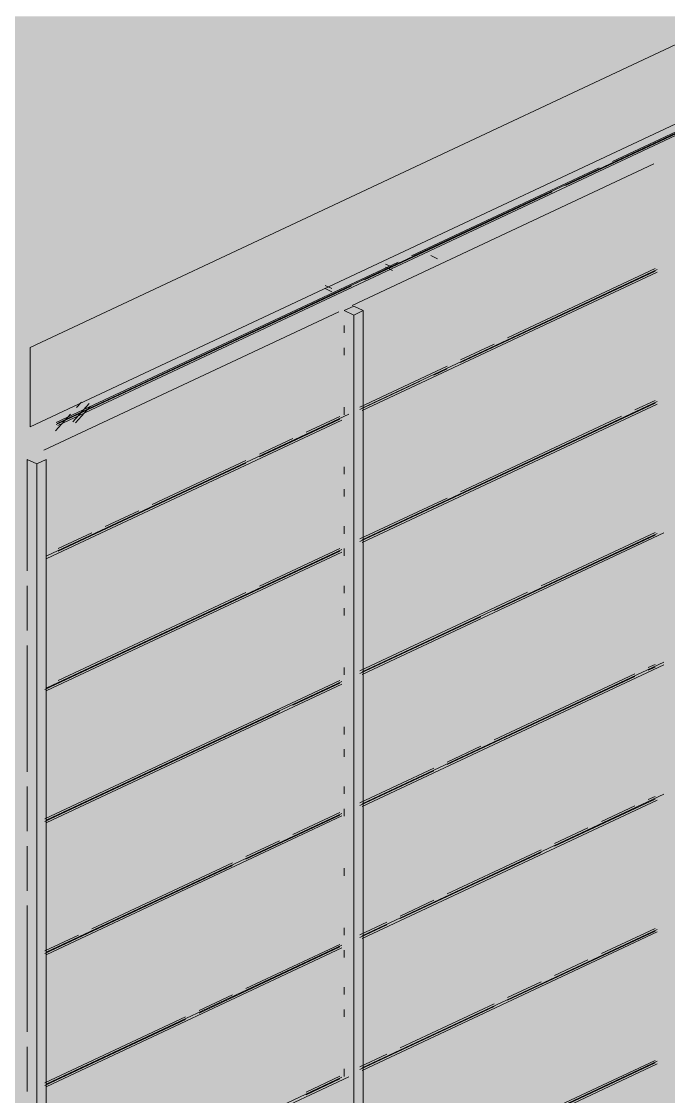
# Paper-space layout '03 3D Building and Roof' of a CAD drawing. Header units: millimetres. Extents: x 5 to 415, y 5 to 292.
# Drawn here: x 219.06 to 224.16, y 218.81 to 227.29 of the extents above; entities that cross this region are included whole.
import ezdxf

# ---------------------------------------------------------------- set-up
doc = ezdxf.new("R2010")
doc.units = ezdxf.units.MM
doc.layers.add('EXISTING', color=7, linetype='Continuous')
doc.layers.add('IMAGES', color=7, linetype='Continuous')

# ---------------------------------------------------------------- blocks, each defined once
blk = doc.blocks.new('SHEET_03')
at = {"layer": 'EXISTING', "color": 250, "lineweight": 9}
for p, q in [((219.1266, 224.7204), (254.632, 241.3892)), ((254.632, 240.7647), (219.1266, 224.096)), ((219.3447, 224.1234), (253.6348, 240.2216)), ((219.3447, 224.1067), (253.6348, 240.205)), ((219.1266, 224.096), (240.6299, 234.1911)), ((229.7723, 229.021), (222.1456, 225.4404)), ((224.8262, 226.7093), (223.7167, 226.1884)), ((223.3468, 225.9981), (224.8262, 226.6927)), ((224.0437, 226.1696), (221.6645, 225.0527)), ((223.611, 226.1388), (222.1316, 225.4443)), ((221.7617, 225.254), (223.2411, 225.9485)), ((222.337, 225.421), (222.2841, 225.4459)), ((222.0259, 225.3947), (219.3313, 224.1296)), ((222.0397, 225.3907), (219.3385, 224.1226)), ((221.9282, 225.3781), (221.9811, 225.3533)), ((221.9811, 225.3283), (221.9282, 225.3532)), ((224.052, 225.3435), (222.8889, 224.7975)), ((221.7424, 224.2436), (224.0687, 225.3357)), ((221.7424, 224.2227), (224.0687, 225.3149)), ((222.5188, 224.6029), (224.052, 225.3227)), ((219.3313, 224.113), (221.6561, 225.2044)), ((221.4521, 225.2104), (221.505, 225.1855)), ((221.505, 225.1605), (221.4521, 225.1854)), ((221.5587, 225.003), (219.2324, 223.9109)), ((221.677, 225.0468), (221.602, 225.0116)), ((221.602, 225.0116), (221.677, 224.9764)), ((221.752, 225.0116), (221.677, 225.0468)), ((221.677, 224.9764), (221.752, 225.0116)), ((221.752, 208.3601), (221.752, 225.0116)), ((221.677, 224.9764), (221.677, 208.3248)), ((221.602, 224.8357), (221.602, 224.8943)), ((222.7831, 224.7478), (222.5188, 224.6237)), ((219.1266, 224.7204), (219.1266, 224.096)), ((221.602, 224.6598), (221.602, 224.7184)), ((222.413, 224.5741), (221.7257, 224.2514)), ((222.3073, 224.5036), (222.413, 224.5533)), ((221.7257, 224.2306), (222.2015, 224.454)), ((219.5798, 224.2663), (219.4613, 224.135)), ((219.4728, 224.1469), (219.5913, 224.2781)), ((219.4821, 224.1274), (219.6006, 224.2587)), ((219.4914, 224.2464), (219.5309, 224.2901)), ((221.602, 224.1907), (221.602, 224.2494)), ((221.7257, 223.1899), (224.052, 224.282)), ((221.7424, 223.2028), (224.0687, 224.295)), ((221.7424, 223.182), (224.0687, 224.2742)), ((224.052, 224.3028), (223.8934, 224.2284)), ((219.2574, 223.0769), (221.6366, 224.1939)), ((219.3242, 224.0626), (219.4427, 224.1938)), ((220.9326, 223.8583), (221.5671, 224.1561)), ((221.5671, 224.1769), (221.3027, 224.0528)), ((223.7877, 224.1787), (222.5188, 223.583)), ((219.2574, 223.0561), (221.5837, 224.1483)), ((221.197, 224.0032), (220.9326, 223.8791)), ((219.1016, 223.8377), (219.1767, 223.8025)), ((219.1016, 222.9583), (219.1016, 223.8377)), ((219.1767, 223.8025), (219.2517, 223.8377)), ((219.2517, 207.1862), (219.2517, 223.8377)), ((220.8269, 223.8294), (220.0867, 223.4819)), ((219.1767, 223.8025), (219.1767, 207.151)), ((219.3465, 223.1136), (220.8269, 223.8086)), ((221.602, 223.7217), (221.602, 223.7803)), ((221.602, 223.5458), (221.602, 223.6044)), ((222.413, 223.5334), (221.7257, 223.2107)), ((219.9809, 223.4323), (219.7166, 223.3082)), ((221.602, 223.2526), (221.602, 223.3113)), ((219.6108, 223.2585), (219.3465, 223.1344)), ((221.7424, 222.1413), (224.1216, 223.2583)), ((221.7424, 222.1621), (224.0687, 223.2543)), ((222.7831, 222.6456), (224.052, 223.2413)), ((224.052, 223.2621), (223.1532, 222.8401)), ((221.5671, 223.1362), (220.9326, 222.8383)), ((221.602, 223.0767), (221.602, 223.1354)), ((219.2407, 222.0232), (221.5671, 223.1154)), ((219.2574, 222.0362), (221.5837, 223.1284)), ((219.2574, 222.0154), (221.5837, 223.1076)), ((219.1016, 222.4892), (219.1016, 222.841)), ((221.602, 222.7836), (221.602, 222.8422)), ((220.8269, 222.7887), (219.3465, 222.0937)), ((223.0475, 222.7905), (221.7257, 222.1699)), ((221.602, 222.6077), (221.602, 222.6663)), ((221.7257, 222.1491), (222.6774, 222.5959)), ((219.1016, 221.3752), (219.1016, 222.3719)), ((221.7424, 221.1214), (224.1216, 222.2384)), ((221.7424, 221.1006), (224.1216, 222.2176)), ((224.052, 222.2214), (223.9992, 222.1966)), ((223.9992, 222.1757), (224.052, 222.2006)), ((221.602, 222.1386), (221.602, 222.1972)), ((222.413, 221.4311), (223.8934, 222.1261)), ((223.8934, 222.1469), (222.7831, 221.6257)), ((221.5671, 222.0955), (219.2407, 221.0033)), ((219.2574, 220.9955), (221.5837, 222.0877)), ((219.2574, 220.9747), (221.5837, 222.0668)), ((221.197, 221.9009), (221.5671, 222.0747)), ((219.2407, 220.9825), (221.0912, 221.8513)), ((221.602, 221.6696), (221.602, 221.7282)), ((221.602, 221.4937), (221.602, 221.5523)), ((222.6774, 221.576), (222.413, 221.4519)), ((222.3073, 221.4023), (221.7257, 221.1292)), ((221.7257, 221.1084), (222.3073, 221.3815)), ((219.1016, 220.9061), (219.1016, 221.2579)), ((221.602, 221.2005), (221.602, 221.2591)), ((221.7424, 220.0807), (224.1216, 221.1977)), ((221.7424, 220.0599), (224.0687, 221.152)), ((223.259, 220.7875), (224.052, 221.1598)), ((223.8934, 221.1062), (223.6291, 220.9821)), ((224.052, 221.1807), (223.9992, 221.1558)), ((219.2574, 219.9548), (221.5837, 221.0469)), ((219.2574, 219.934), (221.5837, 221.0261)), ((220.8269, 220.6864), (221.5671, 221.0339)), ((221.5671, 221.0548), (221.197, 220.881)), ((221.602, 221.0246), (221.602, 221.0832)), ((223.5233, 220.9324), (223.259, 220.8083)), ((219.1016, 220.4371), (219.1016, 220.7889)), ((221.0912, 220.8314), (220.8269, 220.7073)), ((223.1532, 220.7587), (222.413, 220.4112)), ((222.0429, 220.2166), (223.1532, 220.7379)), ((219.2407, 219.9418), (220.7211, 220.6368)), ((220.7211, 220.6576), (219.6108, 220.1364)), ((221.602, 220.5555), (221.602, 220.6142)), ((222.3073, 220.3615), (222.0429, 220.2374)), ((219.1016, 219.3231), (219.1016, 220.3198)), ((221.9372, 220.1878), (221.7257, 220.0885)), ((221.7257, 220.0677), (221.9372, 220.167)), ((219.5051, 220.0867), (219.2407, 219.9626)), ((221.602, 220.0865), (221.602, 220.1451)), ((221.7424, 219.04), (224.0687, 220.1321)), ((221.7424, 219.0191), (224.0687, 220.1113)), ((222.8889, 219.573), (224.052, 220.1191)), ((224.052, 220.1399), (223.6291, 219.9414)), ((219.2574, 218.9141), (221.5837, 220.0062)), ((221.5671, 220.014), (220.8269, 219.6665)), ((219.2574, 218.8933), (221.5837, 219.9854)), ((220.4568, 219.472), (221.5671, 219.9932)), ((221.602, 219.9106), (221.602, 219.9692)), ((219.1016, 219.9051), (219.1016, 219.8843)), ((223.5233, 219.8917), (223.259, 219.7676)), ((221.602, 219.6174), (221.602, 219.6761)), ((223.1532, 219.718), (222.8889, 219.5939)), ((220.7211, 219.6169), (220.4568, 219.4928)), ((221.602, 219.4415), (221.602, 219.5002)), ((221.7257, 219.027), (222.7831, 219.5234)), ((222.7831, 219.5442), (222.0429, 219.1967)), ((220.351, 219.4431), (219.2407, 218.9219)), ((219.2407, 218.9011), (220.351, 219.4223)), ((219.1016, 218.854), (219.1016, 219.2058)), ((221.9372, 219.1471), (221.7257, 219.0478)), ((221.7424, 217.9992), (224.0687, 219.0914)), ((221.7424, 217.9784), (224.0687, 219.0706)), ((222.5188, 218.3586), (224.052, 219.0784)), ((224.052, 219.0992), (222.8889, 218.5531)), ((221.602, 218.9725), (221.602, 219.0311)), ((219.2574, 217.8525), (221.6366, 218.9695)), ((219.2574, 217.8733), (221.5837, 218.9655)), ((221.5671, 218.9733), (221.3027, 218.8492)), ((221.3027, 218.8284), (221.5671, 218.9525))]:
    blk.add_line(p, q, dxfattribs=at)
at = {"layer": 'IMAGES', "color": 7}
for points in [[(215.4925, 227.1667), (223.1578, 227.1667), (215.4925, 227.3333), (223.1578, 227.3333)], [(223.1578, 227.1667), (223.3244, 227.1667), (223.1578, 227.3333), (223.3244, 227.3333)], [(223.3244, 227.1667), (223.491, 227.1667), (223.3244, 227.3333), (223.491, 227.3333)], [(223.491, 227.1667), (223.6577, 227.1667), (223.491, 227.3333), (223.6577, 227.3333)], [(223.6577, 227.1667), (223.991, 227.1667), (223.6577, 227.3333), (223.991, 227.3333)], [(223.991, 227.1667), (224.1576, 227.1667), (223.991, 227.3333), (224.1576, 227.3333)], [(224.1576, 227.1667), (224.3242, 227.1667), (224.1576, 227.3333), (224.3242, 227.3333)], [(215.6592, 227), (222.9911, 227), (215.6592, 227.1667), (222.9911, 227.1667)], [(222.9911, 227), (223.1578, 227), (222.9911, 227.1667), (223.1578, 227.1667)], [(223.1578, 227), (223.3244, 227), (223.1578, 227.1667), (223.3244, 227.1667)], [(223.3244, 227), (223.991, 227), (223.3244, 227.1667), (223.991, 227.1667)], [(223.991, 227), (224.1576, 227), (223.991, 227.1667), (224.1576, 227.1667)], [(224.1576, 227), (224.3242, 227), (224.1576, 227.1667), (224.3242, 227.1667)], [(215.8258, 226.8333), (222.158, 226.8333), (215.8258, 227), (222.158, 227)], [(222.158, 226.8333), (222.3246, 226.8333), (222.158, 227), (222.3246, 227)], [(222.3246, 226.8333), (222.6579, 226.8333), (222.3246, 227), (222.6579, 227)], [(222.6579, 226.8333), (222.8245, 226.8333), (222.6579, 227), (222.8245, 227)], [(222.8245, 226.8333), (222.9911, 226.8333), (222.8245, 227), (222.9911, 227)], [(222.9911, 226.8333), (223.491, 226.8333), (222.9911, 227), (223.491, 227)], [(223.491, 226.8333), (223.6577, 226.8333), (223.491, 227), (223.6577, 227)], [(223.6577, 226.8333), (223.8243, 226.8333), (223.6577, 227), (223.8243, 227)], [(223.8243, 226.8333), (224.1576, 226.8333), (223.8243, 227), (224.1576, 227)], [(224.1576, 226.8333), (224.3242, 226.8333), (224.1576, 227), (224.3242, 227)], [(216.4924, 226.6667), (221.8247, 226.6667), (216.4924, 226.8333), (221.8247, 226.8333)], [(221.8247, 226.6667), (221.9913, 226.6667), (221.8247, 226.8333), (221.9913, 226.8333)], [(221.9913, 226.6667), (222.158, 226.6667), (221.9913, 226.8333), (222.158, 226.8333)], [(222.158, 226.6667), (222.3246, 226.6667), (222.158, 226.8333), (222.3246, 226.8333)], [(222.3246, 226.6667), (222.4912, 226.6667), (222.3246, 226.8333), (222.4912, 226.8333)], [(222.4912, 226.6667), (222.6579, 226.6667), (222.4912, 226.8333), (222.6579, 226.8333)], [(222.6579, 226.6667), (222.9911, 226.6667), (222.6579, 226.8333), (222.9911, 226.8333)], [(222.9911, 226.6667), (223.1578, 226.6667), (222.9911, 226.8333), (223.1578, 226.8333)], [(223.1578, 226.6667), (223.3244, 226.6667), (223.1578, 226.8333), (223.3244, 226.8333)], [(223.3244, 226.6667), (223.491, 226.6667), (223.3244, 226.8333), (223.491, 226.8333)], [(223.491, 226.6667), (223.8243, 226.6667), (223.491, 226.8333), (223.8243, 226.8333)], [(223.8243, 226.6667), (223.991, 226.6667), (223.8243, 226.8333), (223.991, 226.8333)], [(223.991, 226.6667), (224.4909, 226.6667), (223.991, 226.8333), (224.4909, 226.8333)], [(216.8256, 226.5), (221.4914, 226.5), (216.8256, 226.6667), (221.4914, 226.6667)], [(221.4914, 226.5), (221.6581, 226.5), (221.4914, 226.6667), (221.6581, 226.6667)], [(221.6581, 226.5), (221.8247, 226.5), (221.6581, 226.6667), (221.8247, 226.6667)], [(221.8247, 226.5), (221.9913, 226.5), (221.8247, 226.6667), (221.9913, 226.6667)], [(221.9913, 226.5), (222.158, 226.5), (221.9913, 226.6667), (222.158, 226.6667)], [(222.158, 226.5), (222.3246, 226.5), (222.158, 226.6667), (222.3246, 226.6667)], [(222.3246, 226.5), (222.4912, 226.5), (222.3246, 226.6667), (222.4912, 226.6667)], [(222.4912, 226.5), (222.6579, 226.5), (222.4912, 226.6667), (222.6579, 226.6667)], [(222.6579, 226.5), (222.8245, 226.5), (222.6579, 226.6667), (222.8245, 226.6667)], [(222.8245, 226.5), (222.9911, 226.5), (222.8245, 226.6667), (222.9911, 226.6667)], [(222.9911, 226.5), (223.1578, 226.5), (222.9911, 226.6667), (223.1578, 226.6667)], [(223.1578, 226.5), (223.3244, 226.5), (223.1578, 226.6667), (223.3244, 226.6667)], [(223.3244, 226.5), (223.491, 226.5), (223.3244, 226.6667), (223.491, 226.6667)], [(223.491, 226.5), (223.6577, 226.5), (223.491, 226.6667), (223.6577, 226.6667)], [(223.6577, 226.5), (224.1576, 226.5), (223.6577, 226.6667), (224.1576, 226.6667)], [(224.1576, 226.5), (224.3242, 226.5), (224.1576, 226.6667), (224.3242, 226.6667)], [(217.3255, 226.3333), (221.1581, 226.3333), (217.3255, 226.5), (221.1581, 226.5)], [(221.1581, 226.3333), (221.3248, 226.3333), (221.1581, 226.5), (221.3248, 226.5)], [(221.3248, 226.3333), (221.4914, 226.3333), (221.3248, 226.5), (221.4914, 226.5)], [(221.4914, 226.3333), (221.6581, 226.3333), (221.4914, 226.5), (221.6581, 226.5)], [(221.6581, 226.3333), (221.8247, 226.3333), (221.6581, 226.5), (221.8247, 226.5)], [(221.8247, 226.3333), (222.3246, 226.3333), (221.8247, 226.5), (222.3246, 226.5)], [(222.3246, 226.3333), (222.4912, 226.3333), (222.3246, 226.5), (222.4912, 226.5)], [(222.4912, 226.3333), (222.6579, 226.3333), (222.4912, 226.5), (222.6579, 226.5)], [(222.6579, 226.3333), (222.9911, 226.3333), (222.6579, 226.5), (222.9911, 226.5)], [(222.9911, 226.3333), (223.3244, 226.3333), (222.9911, 226.5), (223.3244, 226.5)], [(223.3244, 226.3333), (223.8243, 226.3333), (223.3244, 226.5), (223.8243, 226.5)], [(223.8243, 226.3333), (223.991, 226.3333), (223.8243, 226.5), (223.991, 226.5)], [(223.991, 226.3333), (224.1576, 226.3333), (223.991, 226.5), (224.1576, 226.5)], [(224.1576, 226.3333), (224.3242, 226.3333), (224.1576, 226.5), (224.3242, 226.5)], [(217.4922, 226.1667), (220.8249, 226.1667), (217.4922, 226.3333), (220.8249, 226.3333)], [(220.8249, 226.1667), (220.9915, 226.1667), (220.8249, 226.3333), (220.9915, 226.3333)], [(220.9915, 226.1667), (221.1581, 226.1667), (220.9915, 226.3333), (221.1581, 226.3333)], [(221.1581, 226.1667), (221.3248, 226.1667), (221.1581, 226.3333), (221.3248, 226.3333)], [(221.3248, 226.1667), (221.4914, 226.1667), (221.3248, 226.3333), (221.4914, 226.3333)], [(221.4914, 226.1667), (221.6581, 226.1667), (221.4914, 226.3333), (221.6581, 226.3333)], [(221.6581, 226.1667), (221.8247, 226.1667), (221.6581, 226.3333), (221.8247, 226.3333)], [(221.8247, 226.1667), (222.158, 226.1667), (221.8247, 226.3333), (222.158, 226.3333)], [(222.158, 226.1667), (222.3246, 226.1667), (222.158, 226.3333), (222.3246, 226.3333)], [(222.3246, 226), (222.4912, 226), (222.3246, 226.3333), (222.4912, 226.3333)], [(222.4912, 226.1667), (222.8245, 226.1667), (222.4912, 226.3333), (222.8245, 226.3333)], [(222.8245, 226.1667), (222.9911, 226.1667), (222.8245, 226.3333), (222.9911, 226.3333)], [(222.9911, 226.1667), (223.491, 226.1667), (222.9911, 226.3333), (223.491, 226.3333)], [(223.491, 226.1667), (223.6577, 226.1667), (223.491, 226.3333), (223.6577, 226.3333)], [(223.6577, 226.1667), (223.8243, 226.1667), (223.6577, 226.3333), (223.8243, 226.3333)], [(223.8243, 226.1667), (224.1576, 226.1667), (223.8243, 226.3333), (224.1576, 226.3333)], [(224.1576, 226.1667), (224.6575, 226.1667), (224.1576, 226.3333), (224.6575, 226.3333)], [(217.8254, 226), (220.6582, 226), (217.8254, 226.1667), (220.6582, 226.1667)], [(220.6582, 226), (220.8249, 226), (220.6582, 226.1667), (220.8249, 226.1667)], [(220.8249, 225.8333), (220.9915, 225.8333), (220.8249, 226.1667), (220.9915, 226.1667)], [(220.9915, 226), (221.1581, 226), (220.9915, 226.1667), (221.1581, 226.1667)], [(221.1581, 226), (221.4914, 226), (221.1581, 226.1667), (221.4914, 226.1667)], [(221.4914, 226), (221.8247, 226), (221.4914, 226.1667), (221.8247, 226.1667)], [(221.8247, 226), (221.9913, 226), (221.8247, 226.1667), (221.9913, 226.1667)], [(221.9913, 226), (222.3246, 226), (221.9913, 226.1667), (222.3246, 226.1667)], [(222.4912, 226), (223.1578, 226), (222.4912, 226.1667), (223.1578, 226.1667)], [(223.1578, 226), (223.3244, 226), (223.1578, 226.1667), (223.3244, 226.1667)], [(223.3244, 226), (223.491, 226), (223.3244, 226.1667), (223.491, 226.1667)], [(223.491, 226), (223.6577, 226), (223.491, 226.1667), (223.6577, 226.1667)], [(223.6577, 226), (223.8243, 226), (223.6577, 226.1667), (223.8243, 226.1667)], [(223.8243, 226), (224.3242, 226), (223.8243, 226.1667), (224.3242, 226.1667)], [(218.1587, 225.8333), (220.4916, 225.8333), (218.1587, 226), (220.4916, 226)], [(220.4916, 225.8333), (220.6582, 225.8333), (220.4916, 226), (220.6582, 226)], [(220.6582, 225.8333), (220.8249, 225.8333), (220.6582, 226), (220.8249, 226)], [(220.9915, 225.6667), (221.1581, 225.6667), (220.9915, 226), (221.1581, 226)], [(221.1581, 225.8333), (221.3248, 225.8333), (221.1581, 226), (221.3248, 226)], [(221.3248, 225.8333), (221.4914, 225.8333), (221.3248, 226), (221.4914, 226)], [(221.4914, 225.8333), (221.6581, 225.8333), (221.4914, 226), (221.6581, 226)], [(221.6581, 225.8333), (221.9913, 225.8333), (221.6581, 226), (221.9913, 226)], [(221.9913, 225.8333), (222.158, 225.8333), (221.9913, 226), (222.158, 226)], [(222.158, 225.8333), (222.6579, 225.8333), (222.158, 226), (222.6579, 226)], [(222.6579, 225.8333), (222.8245, 225.8333), (222.6579, 226), (222.8245, 226)], [(222.8245, 225.8333), (223.1578, 225.8333), (222.8245, 226), (223.1578, 226)], [(223.1578, 225.8333), (223.491, 225.8333), (223.1578, 226), (223.491, 226)], [(223.491, 225.8333), (223.6577, 225.8333), (223.491, 226), (223.6577, 226)], [(223.6577, 225.8333), (224.1576, 225.8333), (223.6577, 226), (224.1576, 226)], [(224.1576, 225.3333), (224.3242, 225.3333), (224.1576, 226), (224.3242, 226)], [(218.492, 225.6667), (220.1583, 225.6667), (218.492, 225.8333), (220.1583, 225.8333)], [(220.1583, 225.6667), (220.325, 225.6667), (220.1583, 225.8333), (220.325, 225.8333)], [(220.325, 225.6667), (220.4916, 225.6667), (220.325, 225.8333), (220.4916, 225.8333)], [(220.4916, 225.6667), (220.8249, 225.6667), (220.4916, 225.8333), (220.8249, 225.8333)], [(220.8249, 225.6667), (220.9915, 225.6667), (220.8249, 225.8333), (220.9915, 225.8333)], [(221.1581, 225.6667), (221.3248, 225.6667), (221.1581, 225.8333), (221.3248, 225.8333)], [(221.3248, 225.6667), (221.6581, 225.6667), (221.3248, 225.8333), (221.6581, 225.8333)], [(221.6581, 225.6667), (221.8247, 225.6667), (221.6581, 225.8333), (221.8247, 225.8333)], [(221.8247, 225.6667), (222.4912, 225.6667), (221.8247, 225.8333), (222.4912, 225.8333)], [(222.4912, 225.6667), (222.6579, 225.6667), (222.4912, 225.8333), (222.6579, 225.8333)], [(222.6579, 225.6667), (222.8245, 225.6667), (222.6579, 225.8333), (222.8245, 225.8333)], [(222.8245, 225.6667), (223.1578, 225.6667), (222.8245, 225.8333), (223.1578, 225.8333)], [(223.1578, 225.6667), (223.3244, 225.6667), (223.1578, 225.8333), (223.3244, 225.8333)], [(223.3244, 225.6667), (223.6577, 225.6667), (223.3244, 225.8333), (223.6577, 225.8333)], [(223.6577, 225.6667), (223.991, 225.6667), (223.6577, 225.8333), (223.991, 225.8333)], [(223.991, 225.3333), (224.1576, 225.3333), (223.991, 225.8333), (224.1576, 225.8333)], [(218.8253, 225.5), (219.8251, 225.5), (218.8253, 225.6667), (219.8251, 225.6667)], [(219.8251, 225.5), (219.9917, 225.5), (219.8251, 225.6667), (219.9917, 225.6667)], [(219.9917, 225.5), (220.1583, 225.5), (219.9917, 225.6667), (220.1583, 225.6667)], [(220.1583, 225.5), (220.8249, 225.5), (220.1583, 225.6667), (220.8249, 225.6667)], [(220.8249, 225.5), (220.9915, 225.5), (220.8249, 225.6667), (220.9915, 225.6667)], [(220.9915, 225.5), (221.3248, 225.5), (220.9915, 225.6667), (221.3248, 225.6667)], [(221.3248, 225.5), (221.4914, 225.5), (221.3248, 225.6667), (221.4914, 225.6667)], [(221.4914, 225.5), (221.9913, 225.5), (221.4914, 225.6667), (221.9913, 225.6667)], [(221.9913, 225.5), (222.158, 225.5), (221.9913, 225.6667), (222.158, 225.6667)], [(222.158, 225.5), (222.3246, 225.5), (222.158, 225.6667), (222.3246, 225.6667)], [(222.3246, 225.5), (222.4912, 225.5), (222.3246, 225.6667), (222.4912, 225.6667)], [(222.4912, 225.5), (222.9911, 225.5), (222.4912, 225.6667), (222.9911, 225.6667)], [(222.9911, 225.5), (223.3244, 225.5), (222.9911, 225.6667), (223.3244, 225.6667)], [(223.3244, 225.5), (223.991, 225.5), (223.3244, 225.6667), (223.991, 225.6667)], [(218.8253, 225.3333), (219.1585, 225.3333), (218.8253, 225.5), (219.1585, 225.5)], [(219.1585, 225.3333), (219.4918, 225.3333), (219.1585, 225.5), (219.4918, 225.5)], [(219.4918, 225.3333), (219.6584, 225.3333), (219.4918, 225.5), (219.6584, 225.5)], [(219.6584, 225.3333), (219.8251, 225.3333), (219.6584, 225.5), (219.8251, 225.5)], [(219.8251, 225.3333), (220.325, 225.3333), (219.8251, 225.5), (220.325, 225.5)], [(220.325, 225.3333), (220.4916, 225.3333), (220.325, 225.5), (220.4916, 225.5)], [(220.4916, 225.3333), (220.6582, 225.3333), (220.4916, 225.5), (220.6582, 225.5)], [(220.6582, 225.3333), (220.9915, 225.3333), (220.6582, 225.5), (220.9915, 225.5)], [(220.9915, 225.3333), (221.1581, 225.3333), (220.9915, 225.5), (221.1581, 225.5)], [(221.1581, 225.3333), (221.6581, 225.3333), (221.1581, 225.5), (221.6581, 225.5)], [(221.6581, 225.3333), (221.8247, 225.3333), (221.6581, 225.5), (221.8247, 225.5)], [(221.8247, 225.3333), (221.9913, 225.3333), (221.8247, 225.5), (221.9913, 225.5)], [(221.9913, 225.3333), (222.158, 225.3333), (221.9913, 225.5), (222.158, 225.5)], [(222.158, 225.3333), (222.4912, 225.3333), (222.158, 225.5), (222.4912, 225.5)], [(222.4912, 225.3333), (222.8245, 225.3333), (222.4912, 225.5), (222.8245, 225.5)], [(222.8245, 225.3333), (223.991, 225.3333), (222.8245, 225.5), (223.991, 225.5)], [(218.9919, 225), (219.1585, 225), (218.9919, 225.3333), (219.1585, 225.3333)], [(219.1585, 225.1667), (219.3252, 225.1667), (219.1585, 225.3333), (219.3252, 225.3333)], [(219.3252, 225.1667), (219.4918, 225.1667), (219.3252, 225.3333), (219.4918, 225.3333)], [(219.4918, 225.1667), (219.8251, 225.1667), (219.4918, 225.3333), (219.8251, 225.3333)], [(219.8251, 225.1667), (219.9917, 225.1667), (219.8251, 225.3333), (219.9917, 225.3333)], [(219.9917, 225.1667), (220.1583, 225.1667), (219.9917, 225.3333), (220.1583, 225.3333)], [(220.1583, 225.1667), (220.325, 225.1667), (220.1583, 225.3333), (220.325, 225.3333)], [(220.325, 225.1667), (220.6582, 225.1667), (220.325, 225.3333), (220.6582, 225.3333)], [(220.6582, 225.1667), (220.8249, 225.1667), (220.6582, 225.3333), (220.8249, 225.3333)], [(220.8249, 225.1667), (221.3248, 225.1667), (220.8249, 225.3333), (221.3248, 225.3333)], [(221.3248, 225.1667), (221.4914, 225.1667), (221.3248, 225.3333), (221.4914, 225.3333)], [(221.4914, 225.1667), (221.6581, 225.1667), (221.4914, 225.3333), (221.6581, 225.3333)], [(221.6581, 225.1667), (221.8247, 225.1667), (221.6581, 225.3333), (221.8247, 225.3333)], [(221.8247, 225.1667), (221.9913, 225.1667), (221.8247, 225.3333), (221.9913, 225.3333)], [(221.9913, 225.1667), (222.158, 225.1667), (221.9913, 225.3333), (222.158, 225.3333)], [(222.158, 225.1667), (222.3246, 225.1667), (222.158, 225.3333), (222.3246, 225.3333)], [(222.3246, 225.1667), (222.4912, 225.1667), (222.3246, 225.3333), (222.4912, 225.3333)], [(222.4912, 225.1667), (223.6577, 225.1667), (222.4912, 225.3333), (223.6577, 225.3333)], [(223.6577, 225.1667), (223.991, 225.1667), (223.6577, 225.3333), (223.991, 225.3333)], [(223.991, 225.1667), (224.3242, 225.1667), (223.991, 225.3333), (224.3242, 225.3333)], [(219.1585, 225), (219.4918, 225), (219.1585, 225.1667), (219.4918, 225.1667)], [(219.4918, 225), (219.6584, 225), (219.4918, 225.1667), (219.6584, 225.1667)], [(219.6584, 225), (219.8251, 225), (219.6584, 225.1667), (219.8251, 225.1667)], [(219.8251, 225), (219.9917, 225), (219.8251, 225.1667), (219.9917, 225.1667)], [(219.9917, 225), (220.1583, 225), (219.9917, 225.1667), (220.1583, 225.1667)], [(220.1583, 225), (220.325, 225), (220.1583, 225.1667), (220.325, 225.1667)], [(220.325, 225), (220.4916, 225), (220.325, 225.1667), (220.4916, 225.1667)], [(220.4916, 225), (220.8249, 225), (220.4916, 225.1667), (220.8249, 225.1667)], [(220.8249, 225), (220.9915, 225), (220.8249, 225.1667), (220.9915, 225.1667)], [(220.9915, 225), (221.1581, 225), (220.9915, 225.1667), (221.1581, 225.1667)], [(221.1581, 225), (221.3248, 225), (221.1581, 225.1667), (221.3248, 225.1667)], [(221.3248, 225), (221.9913, 225), (221.3248, 225.1667), (221.9913, 225.1667)], [(221.9913, 225), (222.158, 225), (221.9913, 225.1667), (222.158, 225.1667)], [(222.158, 225), (222.3246, 225), (222.158, 225.1667), (222.3246, 225.1667)], [(222.3246, 225), (223.3244, 225), (222.3246, 225.1667), (223.3244, 225.1667)], [(223.3244, 225), (224.1576, 225), (223.3244, 225.1667), (224.1576, 225.1667)], [(224.1576, 222.3333), (224.3242, 222.3333), (224.1576, 225.1667), (224.3242, 225.1667)], [(218.8253, 224.8333), (219.3252, 224.8333), (218.8253, 225), (219.3252, 225)], [(219.3252, 224.8333), (219.4918, 224.8333), (219.3252, 225), (219.4918, 225)], [(219.4918, 224.8333), (219.8251, 224.8333), (219.4918, 225), (219.8251, 225)], [(219.8251, 224.8333), (220.1583, 224.8333), (219.8251, 225), (220.1583, 225)], [(220.1583, 224.8333), (220.6582, 224.8333), (220.1583, 225), (220.6582, 225)], [(220.6582, 224.8333), (220.8249, 224.8333), (220.6582, 225), (220.8249, 225)], [(220.8249, 224.8333), (220.9915, 224.8333), (220.8249, 225), (220.9915, 225)], [(220.9915, 224.8333), (221.3248, 224.8333), (220.9915, 225), (221.3248, 225)], [(221.3248, 224.8333), (221.6581, 224.8333), (221.3248, 225), (221.6581, 225)], [(221.6581, 224.3333), (221.8247, 224.3333), (221.6581, 225), (221.8247, 225)], [(221.8247, 224.5), (221.9913, 224.5), (221.8247, 225), (221.9913, 225)], [(221.9913, 224.8333), (222.9911, 224.8333), (221.9913, 225), (222.9911, 225)], [(222.9911, 224.8333), (223.1578, 224.8333), (222.9911, 225), (223.1578, 225)], [(223.1578, 224.8333), (223.3244, 224.8333), (223.1578, 225), (223.3244, 225)], [(223.3244, 224.8333), (223.6577, 224.8333), (223.3244, 225), (223.6577, 225)], [(223.6577, 224.8333), (223.991, 224.8333), (223.6577, 225), (223.991, 225)], [(223.991, 224.3333), (224.1576, 224.3333), (223.991, 225), (224.1576, 225)], [(218.9919, 224.6667), (219.1585, 224.6667), (218.9919, 224.8333), (219.1585, 224.8333)], [(219.1585, 224.6667), (219.3252, 224.6667), (219.1585, 224.8333), (219.3252, 224.8333)], [(219.3252, 224.6667), (219.4918, 224.6667), (219.3252, 224.8333), (219.4918, 224.8333)], [(219.4918, 224.6667), (219.8251, 224.6667), (219.4918, 224.8333), (219.8251, 224.8333)], [(219.8251, 224.6667), (220.325, 224.6667), (219.8251, 224.8333), (220.325, 224.8333)], [(220.325, 224.6667), (220.4916, 224.6667), (220.325, 224.8333), (220.4916, 224.8333)], [(220.4916, 224.6667), (220.6582, 224.6667), (220.4916, 224.8333), (220.6582, 224.8333)], [(220.6582, 224.6667), (220.9915, 224.6667), (220.6582, 224.8333), (220.9915, 224.8333)], [(220.9915, 224.6667), (221.1581, 224.6667), (220.9915, 224.8333), (221.1581, 224.8333)], [(221.1581, 224.6667), (221.6581, 224.6667), (221.1581, 224.8333), (221.6581, 224.8333)], [(221.9913, 224.6667), (222.6579, 224.6667), (221.9913, 224.8333), (222.6579, 224.8333)], [(222.6579, 224.6667), (223.3244, 224.6667), (222.6579, 224.8333), (223.3244, 224.8333)], [(223.3244, 224.6667), (223.991, 224.6667), (223.3244, 224.8333), (223.991, 224.8333)], [(218.9919, 224.1667), (219.1585, 224.1667), (218.9919, 224.6667), (219.1585, 224.6667)], [(219.1585, 224.3333), (219.3252, 224.3333), (219.1585, 224.6667), (219.3252, 224.6667)], [(219.3252, 224.5), (219.9917, 224.5), (219.3252, 224.6667), (219.9917, 224.6667)], [(219.9917, 224.5), (220.1583, 224.5), (219.9917, 224.6667), (220.1583, 224.6667)], [(220.1583, 224.5), (220.325, 224.5), (220.1583, 224.6667), (220.325, 224.6667)], [(220.325, 224.5), (220.4916, 224.5), (220.325, 224.6667), (220.4916, 224.6667)], [(220.4916, 224.5), (220.6582, 224.5), (220.4916, 224.6667), (220.6582, 224.6667)], [(220.6582, 224.5), (220.8249, 224.5), (220.6582, 224.6667), (220.8249, 224.6667)], [(220.8249, 224.5), (221.1581, 224.5), (220.8249, 224.6667), (221.1581, 224.6667)], [(221.1581, 224.5), (221.4914, 224.5), (221.1581, 224.6667), (221.4914, 224.6667)], [(221.4914, 224.1667), (221.6581, 224.1667), (221.4914, 224.6667), (221.6581, 224.6667)], [(221.9913, 224.5), (222.3246, 224.5), (221.9913, 224.6667), (222.3246, 224.6667)], [(222.3246, 224.5), (222.4912, 224.5), (222.3246, 224.6667), (222.4912, 224.6667)], [(222.4912, 224.5), (222.6579, 224.5), (222.4912, 224.6667), (222.6579, 224.6667)], [(222.6579, 224.5), (222.9911, 224.5), (222.6579, 224.6667), (222.9911, 224.6667)], [(222.9911, 224.5), (223.991, 224.5), (222.9911, 224.6667), (223.991, 224.6667)], [(219.3252, 224.3333), (219.4918, 224.3333), (219.3252, 224.5), (219.4918, 224.5)], [(219.4918, 224.3333), (219.6584, 224.3333), (219.4918, 224.5), (219.6584, 224.5)], [(219.6584, 224.3333), (219.8251, 224.3333), (219.6584, 224.5), (219.8251, 224.5)], [(219.8251, 224.3333), (219.9917, 224.3333), (219.8251, 224.5), (219.9917, 224.5)], [(219.9917, 224.3333), (220.1583, 224.3333), (219.9917, 224.5), (220.1583, 224.5)], [(220.1583, 224.3333), (220.325, 224.3333), (220.1583, 224.5), (220.325, 224.5)], [(220.325, 224.3333), (220.4916, 224.3333), (220.325, 224.5), (220.4916, 224.5)], [(220.4916, 224.3333), (220.8249, 224.3333), (220.4916, 224.5), (220.8249, 224.5)], [(220.8249, 224.3333), (221.4914, 224.3333), (220.8249, 224.5), (221.4914, 224.5)], [(221.8247, 224.3333), (222.6579, 224.3333), (221.8247, 224.5), (222.6579, 224.5)], [(222.6579, 224.3333), (223.991, 224.3333), (222.6579, 224.5), (223.991, 224.5)], [(219.1585, 224.1667), (219.4918, 224.1667), (219.1585, 224.3333), (219.4918, 224.3333)], [(219.4918, 224.1667), (219.6584, 224.1667), (219.4918, 224.3333), (219.6584, 224.3333)], [(219.6584, 224.1667), (219.9917, 224.1667), (219.6584, 224.3333), (219.9917, 224.3333)], [(219.9917, 224.1667), (220.1583, 224.1667), (219.9917, 224.3333), (220.1583, 224.3333)], [(220.1583, 224.1667), (220.4916, 224.1667), (220.1583, 224.3333), (220.4916, 224.3333)], [(220.4916, 224.1667), (221.4914, 224.1667), (220.4916, 224.3333), (221.4914, 224.3333)], [(221.6581, 224.1667), (221.9913, 224.1667), (221.6581, 224.3333), (221.9913, 224.3333)], [(221.9913, 224.1667), (222.158, 224.1667), (221.9913, 224.3333), (222.158, 224.3333)], [(222.158, 224.1667), (223.8243, 224.1667), (222.158, 224.3333), (223.8243, 224.3333)], [(223.8243, 224.1667), (224.1576, 224.1667), (223.8243, 224.3333), (224.1576, 224.3333)], [(218.9919, 223.8333), (219.1585, 223.8333), (218.9919, 224.1667), (219.1585, 224.1667)], [(219.1585, 223.8333), (219.3252, 223.8333), (219.1585, 224.1667), (219.3252, 224.1667)], [(219.3252, 224), (219.6584, 224), (219.3252, 224.1667), (219.6584, 224.1667)], [(219.6584, 224), (220.1583, 224), (219.6584, 224.1667), (220.1583, 224.1667)], [(220.1583, 224), (221.3248, 224), (220.1583, 224.1667), (221.3248, 224.1667)], [(221.3248, 224), (221.4914, 224), (221.3248, 224.1667), (221.4914, 224.1667)], [(221.4914, 224), (221.8247, 224), (221.4914, 224.1667), (221.8247, 224.1667)], [(221.8247, 223.3333), (221.9913, 223.3333), (221.8247, 224.1667), (221.9913, 224.1667)], [(221.9913, 224), (223.491, 224), (221.9913, 224.1667), (223.491, 224.1667)], [(223.491, 224), (224.1576, 224), (223.491, 224.1667), (224.1576, 224.1667)], [(219.3252, 223.8333), (219.6584, 223.8333), (219.3252, 224), (219.6584, 224)], [(219.6584, 223.8333), (220.8249, 223.8333), (219.6584, 224), (220.8249, 224)], [(220.8249, 223.8333), (221.6581, 223.8333), (220.8249, 224), (221.6581, 224)], [(221.6581, 223.3333), (221.8247, 223.3333), (221.6581, 224), (221.8247, 224)], [(221.9913, 223.8333), (223.1578, 223.8333), (221.9913, 224), (223.1578, 224)], [(223.1578, 223.8333), (223.8243, 223.8333), (223.1578, 224), (223.8243, 224)], [(223.8243, 223.8333), (223.991, 223.8333), (223.8243, 224), (223.991, 224)], [(223.991, 223.1667), (224.1576, 223.1667), (223.991, 224), (224.1576, 224)], [(218.9919, 223.1667), (219.1585, 223.1667), (218.9919, 223.8333), (219.1585, 223.8333)], [(219.1585, 214.8333), (219.3252, 214.8333), (219.1585, 223.8333), (219.3252, 223.8333)], [(219.3252, 223.3333), (219.4918, 223.3333), (219.3252, 223.8333), (219.4918, 223.8333)], [(219.4918, 223.6667), (220.4916, 223.6667), (219.4918, 223.8333), (220.4916, 223.8333)], [(220.4916, 223.6667), (220.8249, 223.6667), (220.4916, 223.8333), (220.8249, 223.8333)], [(220.8249, 223.6667), (220.9915, 223.6667), (220.8249, 223.8333), (220.9915, 223.8333)], [(220.9915, 223.6667), (221.1581, 223.6667), (220.9915, 223.8333), (221.1581, 223.8333)], [(221.1581, 223.6667), (221.4914, 223.6667), (221.1581, 223.8333), (221.4914, 223.8333)], [(221.4914, 223.1667), (221.6581, 223.1667), (221.4914, 223.8333), (221.6581, 223.8333)], [(221.9913, 223.6667), (222.8245, 223.6667), (221.9913, 223.8333), (222.8245, 223.8333)], [(222.8245, 223.6667), (223.3244, 223.6667), (222.8245, 223.8333), (223.3244, 223.8333)], [(223.3244, 223.6667), (223.991, 223.6667), (223.3244, 223.8333), (223.991, 223.8333)], [(219.4918, 223.5), (220.325, 223.5), (219.4918, 223.6667), (220.325, 223.6667)], [(220.325, 223.5), (220.8249, 223.5), (220.325, 223.6667), (220.8249, 223.6667)], [(220.8249, 223.5), (221.4914, 223.5), (220.8249, 223.6667), (221.4914, 223.6667)], [(221.9913, 223.5), (222.4912, 223.5), (221.9913, 223.6667), (222.4912, 223.6667)], [(222.4912, 223.5), (222.9911, 223.5), (222.4912, 223.6667), (222.9911, 223.6667)], [(222.9911, 223.5), (223.991, 223.5), (222.9911, 223.6667), (223.991, 223.6667)], [(219.4918, 223.3333), (219.8251, 223.3333), (219.4918, 223.5), (219.8251, 223.5)], [(219.8251, 223.3333), (220.4916, 223.3333), (219.8251, 223.5), (220.4916, 223.5)], [(220.4916, 223.3333), (221.4914, 223.3333), (220.4916, 223.5), (221.4914, 223.5)], [(221.9913, 223.3333), (222.158, 223.3333), (221.9913, 223.5), (222.158, 223.5)], [(222.158, 223.3333), (222.6579, 223.3333), (222.158, 223.5), (222.6579, 223.5)], [(222.6579, 223.3333), (223.991, 223.3333), (222.6579, 223.5), (223.991, 223.5)], [(219.3252, 223.1667), (220.1583, 223.1667), (219.3252, 223.3333), (220.1583, 223.3333)], [(220.1583, 223.1667), (221.4914, 223.1667), (220.1583, 223.3333), (221.4914, 223.3333)], [(221.6581, 223.1667), (221.9913, 223.1667), (221.6581, 223.3333), (221.9913, 223.3333)], [(221.9913, 223.1667), (222.3246, 223.1667), (221.9913, 223.3333), (222.3246, 223.3333)], [(222.3246, 223.1667), (223.991, 223.1667), (222.3246, 223.3333), (223.991, 223.3333)], [(218.8253, 223), (219.1585, 223), (218.8253, 223.1667), (219.1585, 223.1667)], [(219.3252, 223), (219.8251, 223), (219.3252, 223.1667), (219.8251, 223.1667)], [(219.8251, 223), (221.1581, 223), (219.8251, 223.1667), (221.1581, 223.1667)], [(221.1581, 223), (221.4914, 223), (221.1581, 223.1667), (221.4914, 223.1667)], [(221.4914, 223), (221.8247, 223), (221.4914, 223.1667), (221.8247, 223.1667)], [(221.8247, 222.3333), (221.9913, 222.3333), (221.8247, 223.1667), (221.9913, 223.1667)], [(221.9913, 223), (223.491, 223), (221.9913, 223.1667), (223.491, 223.1667)], [(223.491, 223), (224.1576, 223), (223.491, 223.1667), (224.1576, 223.1667)], [(218.9919, 220), (219.1585, 220), (218.9919, 223), (219.1585, 223)], [(219.3252, 222.3333), (219.4918, 222.3333), (219.3252, 223), (219.4918, 223)], [(219.4918, 222.8333), (220.9915, 222.8333), (219.4918, 223), (220.9915, 223)], [(220.9915, 222.8333), (221.1581, 222.8333), (220.9915, 223), (221.1581, 223)], [(221.1581, 222.8333), (221.3248, 222.8333), (221.1581, 223), (221.3248, 223)], [(221.3248, 222.8333), (221.6581, 222.8333), (221.3248, 223), (221.6581, 223)], [(221.6581, 222.3333), (221.8247, 222.3333), (221.6581, 223), (221.8247, 223)], [(221.9913, 222.8333), (223.1578, 222.8333), (221.9913, 223), (223.1578, 223)], [(223.1578, 222.8333), (223.491, 222.8333), (223.1578, 223), (223.491, 223)], [(223.491, 222.8333), (223.6577, 222.8333), (223.491, 223), (223.6577, 223)], [(223.6577, 222.8333), (223.8243, 222.8333), (223.6577, 223), (223.8243, 223)], [(223.8243, 222.8333), (223.991, 222.8333), (223.8243, 223), (223.991, 223)], [(223.991, 222.1667), (224.1576, 222.1667), (223.991, 223), (224.1576, 223)], [(219.4918, 222.6667), (220.6582, 222.6667), (219.4918, 222.8333), (220.6582, 222.8333)], [(220.6582, 222.6667), (221.3248, 222.6667), (220.6582, 222.8333), (221.3248, 222.8333)], [(221.3248, 222.6667), (221.4914, 222.6667), (221.3248, 222.8333), (221.4914, 222.8333)], [(221.4914, 222.1667), (221.6581, 222.1667), (221.4914, 222.8333), (221.6581, 222.8333)], [(221.9913, 222.6667), (222.8245, 222.6667), (221.9913, 222.8333), (222.8245, 222.8333)], [(222.8245, 222.6667), (223.491, 222.6667), (222.8245, 222.8333), (223.491, 222.8333)], [(223.491, 222.6667), (223.991, 222.6667), (223.491, 222.8333), (223.991, 222.8333)], [(219.4918, 222.5), (220.1583, 222.5), (219.4918, 222.6667), (220.1583, 222.6667)], [(220.1583, 222.5), (220.4916, 222.5), (220.1583, 222.6667), (220.4916, 222.6667)], [(220.4916, 222.5), (220.6582, 222.5), (220.4916, 222.6667), (220.6582, 222.6667)], [(220.6582, 222.5), (220.9915, 222.5), (220.6582, 222.6667), (220.9915, 222.6667)], [(220.9915, 222.5), (221.4914, 222.5), (220.9915, 222.6667), (221.4914, 222.6667)], [(221.9913, 222.5), (222.4912, 222.5), (221.9913, 222.6667), (222.4912, 222.6667)], [(222.4912, 222.5), (222.6579, 222.5), (222.4912, 222.6667), (222.6579, 222.6667)], [(222.6579, 222.5), (222.8245, 222.5), (222.6579, 222.6667), (222.8245, 222.6667)], [(222.8245, 222.5), (222.9911, 222.5), (222.8245, 222.6667), (222.9911, 222.6667)], [(222.9911, 222.5), (223.991, 222.5), (222.9911, 222.6667), (223.991, 222.6667)], [(219.4918, 222.3333), (219.8251, 222.3333), (219.4918, 222.5), (219.8251, 222.5)], [(219.8251, 222.3333), (220.6582, 222.3333), (219.8251, 222.5), (220.6582, 222.5)], [(220.6582, 222.3333), (221.4914, 222.3333), (220.6582, 222.5), (221.4914, 222.5)], [(221.9913, 222.3333), (222.158, 222.3333), (221.9913, 222.5), (222.158, 222.5)], [(222.158, 222.3333), (222.8245, 222.3333), (222.158, 222.5), (222.8245, 222.5)], [(222.8245, 222.3333), (223.991, 222.3333), (222.8245, 222.5), (223.991, 222.5)], [(219.3252, 222.1667), (219.4918, 222.1667), (219.3252, 222.3333), (219.4918, 222.3333)], [(219.4918, 222.1667), (220.1583, 222.1667), (219.4918, 222.3333), (220.1583, 222.3333)], [(220.1583, 222.1667), (221.4914, 222.1667), (220.1583, 222.3333), (221.4914, 222.3333)], [(221.6581, 222.1667), (221.9913, 222.1667), (221.6581, 222.3333), (221.9913, 222.3333)], [(221.9913, 222.1667), (222.4912, 222.1667), (221.9913, 222.3333), (222.4912, 222.3333)], [(222.4912, 222.1667), (223.991, 222.1667), (222.4912, 222.3333), (223.991, 222.3333)], [(224.1576, 222.1667), (224.4909, 222.1667), (224.1576, 222.3333), (224.4909, 222.3333)], [(219.3252, 222), (219.8251, 222), (219.3252, 222.1667), (219.8251, 222.1667)], [(219.8251, 222), (221.3248, 222), (219.8251, 222.1667), (221.3248, 222.1667)], [(221.3248, 222), (221.6581, 222), (221.3248, 222.1667), (221.6581, 222.1667)], [(221.6581, 217.8333), (221.8247, 217.8333), (221.6581, 222.1667), (221.8247, 222.1667)], [(221.8247, 222), (222.158, 222), (221.8247, 222.1667), (222.158, 222.1667)], [(222.158, 222), (223.6577, 222), (222.158, 222.1667), (223.6577, 222.1667)], [(223.6577, 222), (223.991, 222), (223.6577, 222.1667), (223.991, 222.1667)], [(223.991, 222), (224.3242, 222), (223.991, 222.1667), (224.3242, 222.1667)], [(219.3252, 221.8333), (219.4918, 221.8333), (219.3252, 222), (219.4918, 222)], [(219.4918, 221.8333), (220.9915, 221.8333), (219.4918, 222), (220.9915, 222)], [(220.9915, 221.8333), (221.6581, 221.8333), (220.9915, 222), (221.6581, 222)], [(221.8247, 221.3333), (221.9913, 221.3333), (221.8247, 222), (221.9913, 222)], [(221.9913, 221.8333), (223.3244, 221.8333), (221.9913, 222), (223.3244, 222)], [(223.3244, 221.8333), (223.8243, 221.8333), (223.3244, 222), (223.8243, 222)], [(223.8243, 221.8333), (223.991, 221.8333), (223.8243, 222), (223.991, 222)], [(223.991, 221.1667), (224.1576, 221.1667), (223.991, 222), (224.1576, 222)], [(224.1576, 221.3333), (224.3242, 221.3333), (224.1576, 222), (224.3242, 222)], [(219.3252, 221.6667), (220.8249, 221.6667), (219.3252, 221.8333), (220.8249, 221.8333)], [(220.8249, 221.6667), (221.3248, 221.6667), (220.8249, 221.8333), (221.3248, 221.8333)], [(221.3248, 221.6667), (221.4914, 221.6667), (221.3248, 221.8333), (221.4914, 221.8333)], [(221.4914, 221), (221.6581, 221), (221.4914, 221.8333), (221.6581, 221.8333)], [(221.9913, 221.6667), (222.9911, 221.6667), (221.9913, 221.8333), (222.9911, 221.8333)], [(222.9911, 221.6667), (223.491, 221.6667), (222.9911, 221.8333), (223.491, 221.8333)], [(223.491, 221.6667), (223.991, 221.6667), (223.491, 221.8333), (223.991, 221.8333)], [(219.3252, 221.3333), (219.4918, 221.3333), (219.3252, 221.6667), (219.4918, 221.6667)], [(219.4918, 221.5), (220.325, 221.5), (219.4918, 221.6667), (220.325, 221.6667)], [(220.325, 221.5), (220.9915, 221.5), (220.325, 221.6667), (220.9915, 221.6667)], [(220.9915, 221.5), (221.4914, 221.5), (220.9915, 221.6667), (221.4914, 221.6667)], [(221.9913, 221.5), (222.4912, 221.5), (221.9913, 221.6667), (222.4912, 221.6667)], [(222.4912, 221.5), (223.1578, 221.5), (222.4912, 221.6667), (223.1578, 221.6667)], [(223.1578, 221.5), (223.991, 221.5), (223.1578, 221.6667), (223.991, 221.6667)], [(219.4918, 221.3333), (219.9917, 221.3333), (219.4918, 221.5), (219.9917, 221.5)], [(219.9917, 221.3333), (220.6582, 221.3333), (219.9917, 221.5), (220.6582, 221.5)], [(220.6582, 221.3333), (221.4914, 221.3333), (220.6582, 221.5), (221.4914, 221.5)], [(221.9913, 221.3333), (222.158, 221.3333), (221.9913, 221.5), (222.158, 221.5)], [(222.158, 221.3333), (222.8245, 221.3333), (222.158, 221.5), (222.8245, 221.5)], [(222.8245, 221.3333), (223.991, 221.3333), (222.8245, 221.5), (223.991, 221.5)], [(219.3252, 221.1667), (219.6584, 221.1667), (219.3252, 221.3333), (219.6584, 221.3333)], [(219.6584, 221.1667), (220.325, 221.1667), (219.6584, 221.3333), (220.325, 221.3333)], [(220.325, 221.1667), (221.4914, 221.1667), (220.325, 221.3333), (221.4914, 221.3333)], [(221.8247, 221.1667), (222.4912, 221.1667), (221.8247, 221.3333), (222.4912, 221.3333)], [(222.4912, 221.1667), (223.8243, 221.1667), (222.4912, 221.3333), (223.8243, 221.3333)], [(223.8243, 221.1667), (223.991, 221.1667), (223.8243, 221.3333), (223.991, 221.3333)], [(224.1576, 221.1667), (224.4909, 221.1667), (224.1576, 221.3333), (224.4909, 221.3333)], [(219.3252, 221), (219.8251, 221), (219.3252, 221.1667), (219.8251, 221.1667)], [(219.8251, 221), (221.4914, 221), (219.8251, 221.1667), (221.4914, 221.1667)], [(221.8247, 221), (222.158, 221), (221.8247, 221.1667), (222.158, 221.1667)], [(222.158, 221), (223.6577, 221), (222.158, 221.1667), (223.6577, 221.1667)], [(223.6577, 221), (223.991, 221), (223.6577, 221.1667), (223.991, 221.1667)], [(223.991, 221), (224.3242, 221), (223.991, 221.1667), (224.3242, 221.1667)], [(219.3252, 220.8333), (219.4918, 220.8333), (219.3252, 221), (219.4918, 221)], [(219.4918, 220.8333), (221.1581, 220.8333), (219.4918, 221), (221.1581, 221)], [(221.1581, 220.8333), (221.6581, 220.8333), (221.1581, 221), (221.6581, 221)], [(221.8247, 220.3333), (221.9913, 220.3333), (221.8247, 221), (221.9913, 221)], [(221.9913, 220.8333), (223.3244, 220.8333), (221.9913, 221), (223.3244, 221)], [(223.3244, 220.8333), (223.6577, 220.8333), (223.3244, 221), (223.6577, 221)], [(223.6577, 220.8333), (223.8243, 220.8333), (223.6577, 221), (223.8243, 221)], [(223.8243, 220.8333), (224.1576, 220.8333), (223.8243, 221), (224.1576, 221)], [(224.1576, 220.3333), (224.3242, 220.3333), (224.1576, 221), (224.3242, 221)], [(219.3252, 220.6667), (220.8249, 220.6667), (219.3252, 220.8333), (220.8249, 220.8333)], [(220.8249, 220.6667), (221.6581, 220.6667), (220.8249, 220.8333), (221.6581, 220.8333)], [(221.9913, 220.6667), (222.9911, 220.6667), (221.9913, 220.8333), (222.9911, 220.8333)], [(222.9911, 220.6667), (223.6577, 220.6667), (222.9911, 220.8333), (223.6577, 220.8333)], [(223.6577, 220.6667), (223.991, 220.6667), (223.6577, 220.8333), (223.991, 220.8333)], [(223.991, 220.1667), (224.1576, 220.1667), (223.991, 220.8333), (224.1576, 220.8333)], [(219.3252, 220.3333), (219.4918, 220.3333), (219.3252, 220.6667), (219.4918, 220.6667)], [(219.4918, 220.5), (220.4916, 220.5), (219.4918, 220.6667), (220.4916, 220.6667)], [(220.4916, 220.5), (220.9915, 220.5), (220.4916, 220.6667), (220.9915, 220.6667)], [(220.9915, 220.5), (221.4914, 220.5), (220.9915, 220.6667), (221.4914, 220.6667)], [(221.4914, 220), (221.6581, 220), (221.4914, 220.6667), (221.6581, 220.6667)], [(221.9913, 220.5), (222.8245, 220.5), (221.9913, 220.6667), (222.8245, 220.6667)], [(222.8245, 220.5), (223.3244, 220.5), (222.8245, 220.6667), (223.3244, 220.6667)], [(223.3244, 220.5), (223.991, 220.5), (223.3244, 220.6667), (223.991, 220.6667)], [(219.4918, 220.3333), (220.1583, 220.3333), (219.4918, 220.5), (220.1583, 220.5)], [(220.1583, 220.3333), (220.6582, 220.3333), (220.1583, 220.5), (220.6582, 220.5)], [(220.6582, 220.3333), (221.4914, 220.3333), (220.6582, 220.5), (221.4914, 220.5)], [(221.9913, 220.3333), (222.3246, 220.3333), (221.9913, 220.5), (222.3246, 220.5)], [(222.3246, 220.3333), (222.9911, 220.3333), (222.3246, 220.5), (222.9911, 220.5)], [(222.9911, 220.3333), (223.991, 220.3333), (222.9911, 220.5), (223.991, 220.5)], [(219.3252, 220.1667), (219.8251, 220.1667), (219.3252, 220.3333), (219.8251, 220.3333)], [(219.8251, 220.1667), (220.325, 220.1667), (219.8251, 220.3333), (220.325, 220.3333)], [(220.325, 220.1667), (221.4914, 220.1667), (220.325, 220.3333), (221.4914, 220.3333)], [(221.8247, 220.1667), (222.158, 220.1667), (221.8247, 220.3333), (222.158, 220.3333)], [(222.158, 220.1667), (222.3246, 220.1667), (222.158, 220.3333), (222.3246, 220.3333)], [(222.3246, 220.1667), (222.6579, 220.1667), (222.3246, 220.3333), (222.6579, 220.3333)], [(222.6579, 220.1667), (223.991, 220.1667), (222.6579, 220.3333), (223.991, 220.3333)], [(224.1576, 220.1667), (224.4909, 220.1667), (224.1576, 220.3333), (224.4909, 220.3333)], [(219.3252, 220), (219.9917, 220), (219.3252, 220.1667), (219.9917, 220.1667)], [(219.9917, 220), (221.4914, 220), (219.9917, 220.1667), (221.4914, 220.1667)], [(221.8247, 220), (222.3246, 220), (221.8247, 220.1667), (222.3246, 220.1667)], [(222.3246, 220), (223.8243, 220), (222.3246, 220.1667), (223.8243, 220.1667)], [(223.8243, 220), (223.991, 220), (223.8243, 220.1667), (223.991, 220.1667)], [(223.991, 220), (224.3242, 220), (223.991, 220.1667), (224.3242, 220.1667)], [(218.8253, 219.8333), (219.1585, 219.8333), (218.8253, 220), (219.1585, 220)], [(219.3252, 219.8333), (219.6584, 219.8333), (219.3252, 220), (219.6584, 220)], [(219.6584, 219.8333), (221.3248, 219.8333), (219.6584, 220), (221.3248, 220)], [(221.3248, 219.8333), (221.6581, 219.8333), (221.3248, 220), (221.6581, 220)], [(221.8247, 219.1667), (221.9913, 219.1667), (221.8247, 220), (221.9913, 220)], [(221.9913, 219.8333), (223.491, 219.8333), (221.9913, 220), (223.491, 220)], [(223.491, 219.8333), (224.1576, 219.8333), (223.491, 220), (224.1576, 220)], [(224.1576, 217.1667), (224.3242, 217.1667), (224.1576, 220), (224.3242, 220)], [(218.9919, 213.8333), (219.1585, 213.8333), (218.9919, 219.8333), (219.1585, 219.8333)], [(219.3252, 219.1667), (219.4918, 219.1667), (219.3252, 219.8333), (219.4918, 219.8333)], [(219.4918, 219.6667), (220.9915, 219.6667), (219.4918, 219.8333), (220.9915, 219.8333)], [(220.9915, 219.6667), (221.6581, 219.6667), (220.9915, 219.8333), (221.6581, 219.8333)], [(221.9913, 219.6667), (223.1578, 219.6667), (221.9913, 219.8333), (223.1578, 219.8333)], [(223.1578, 219.6667), (223.8243, 219.6667), (223.1578, 219.8333), (223.8243, 219.8333)], [(223.8243, 219.6667), (223.991, 219.6667), (223.8243, 219.8333), (223.991, 219.8333)], [(223.991, 219.1667), (224.1576, 219.1667), (223.991, 219.8333), (224.1576, 219.8333)], [(219.4918, 219.5), (220.4916, 219.5), (219.4918, 219.6667), (220.4916, 219.6667)], [(220.4916, 219.5), (221.1581, 219.5), (220.4916, 219.6667), (221.1581, 219.6667)], [(221.1581, 219.5), (221.4914, 219.5), (221.1581, 219.6667), (221.4914, 219.6667)], [(221.4914, 219), (221.6581, 219), (221.4914, 219.6667), (221.6581, 219.6667)], [(221.9913, 219.5), (222.6579, 219.5), (221.9913, 219.6667), (222.6579, 219.6667)], [(222.6579, 219.5), (223.491, 219.5), (222.6579, 219.6667), (223.491, 219.6667)], [(223.491, 219.5), (223.991, 219.5), (223.491, 219.6667), (223.991, 219.6667)], [(219.4918, 219.3333), (220.1583, 219.3333), (219.4918, 219.5), (220.1583, 219.5)], [(220.1583, 219.3333), (220.8249, 219.3333), (220.1583, 219.5), (220.8249, 219.5)], [(220.8249, 219.3333), (221.4914, 219.3333), (220.8249, 219.5), (221.4914, 219.5)], [(221.9913, 219.3333), (222.3246, 219.3333), (221.9913, 219.5), (222.3246, 219.5)], [(222.3246, 219.3333), (222.9911, 219.3333), (222.3246, 219.5), (222.9911, 219.5)], [(222.9911, 219.3333), (223.991, 219.3333), (222.9911, 219.5), (223.991, 219.5)], [(219.4918, 219.1667), (219.8251, 219.1667), (219.4918, 219.3333), (219.8251, 219.3333)], [(219.8251, 219.1667), (220.4916, 219.1667), (219.8251, 219.3333), (220.4916, 219.3333)], [(220.4916, 219.1667), (221.4914, 219.1667), (220.4916, 219.3333), (221.4914, 219.3333)], [(221.9913, 219.1667), (222.158, 219.1667), (221.9913, 219.3333), (222.158, 219.3333)], [(222.158, 219.1667), (222.6579, 219.1667), (222.158, 219.3333), (222.6579, 219.3333)], [(222.6579, 219.1667), (223.991, 219.1667), (222.6579, 219.3333), (223.991, 219.3333)], [(219.3252, 219), (219.4918, 219), (219.3252, 219.1667), (219.4918, 219.1667)], [(219.4918, 219), (220.1583, 219), (219.4918, 219.1667), (220.1583, 219.1667)], [(220.1583, 219), (221.4914, 219), (220.1583, 219.1667), (221.4914, 219.1667)], [(221.8247, 219), (222.3246, 219), (221.8247, 219.1667), (222.3246, 219.1667)], [(222.3246, 219), (223.8243, 219), (222.3246, 219.1667), (223.8243, 219.1667)], [(223.8243, 219), (224.1576, 219), (223.8243, 219.1667), (224.1576, 219.1667)], [(219.3252, 218.8333), (219.8251, 218.8333), (219.3252, 219), (219.8251, 219)], [(219.8251, 218.8333), (221.3248, 218.8333), (219.8251, 219), (221.3248, 219)], [(221.3248, 218.8333), (221.6581, 218.8333), (221.3248, 219), (221.6581, 219)], [(221.8247, 218.1667), (221.9913, 218.1667), (221.8247, 219), (221.9913, 219)], [(221.9913, 218.8333), (223.491, 218.8333), (221.9913, 219), (223.491, 219)], [(223.491, 218.8333), (224.1576, 218.8333), (223.491, 219), (224.1576, 219)], [(219.3252, 218.1667), (219.4918, 218.1667), (219.3252, 218.8333), (219.4918, 218.8333)], [(219.4918, 218.6667), (220.9915, 218.6667), (219.4918, 218.8333), (220.9915, 218.8333)], [(220.9915, 218.6667), (221.6581, 218.6667), (220.9915, 218.8333), (221.6581, 218.8333)], [(221.9913, 218.6667), (223.1578, 218.6667), (221.9913, 218.8333), (223.1578, 218.8333)], [(223.1578, 218.6667), (223.8243, 218.6667), (223.1578, 218.8333), (223.8243, 218.8333)], [(223.8243, 218.6667), (223.991, 218.6667), (223.8243, 218.8333), (223.991, 218.8333)], [(223.991, 218), (224.1576, 218), (223.991, 218.8333), (224.1576, 218.8333)]]:
    blk.add_solid(points, dxfattribs=at)

psp = doc.layouts.new('03 3D Building and Roof')

# ---------------------------------------------------------------- block references
psp.add_blockref('SHEET_03', (0, 0))

doc.saveas('drawing.dxf')
